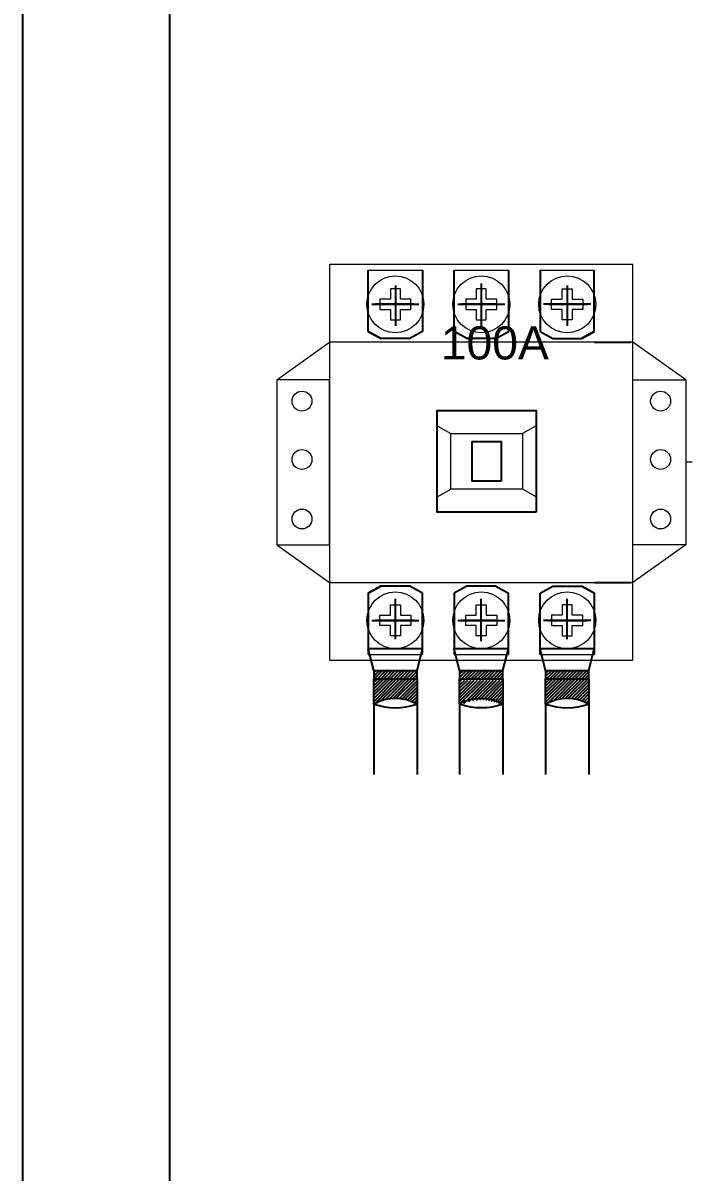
# Model space of a CAD drawing. Header units: millimetres. Extents: x 330554 to 656471, y 11007 to 130943.
# Drawn here: x 420260.1 to 420441.9, y 93844.2 to 94157.8 of the extents above; entities that cross this region are included whole.
import ezdxf

# ---------------------------------------------------------------- set-up
doc = ezdxf.new("R2010")
doc.units = ezdxf.units.MM
doc.header["$LTSCALE"] = 6
for name, color, linetype in [('BASBAR', 1, 'Continuous'), ('thước đo', 3, 'Continuous'), ('đèn báo pha', 10, 'Continuous')]:
    doc.layers.add(name, color=color, linetype=linetype)
doc.layers.add('M & E', color=5, linetype='Continuous', lineweight=30)
doc.styles.get("Standard").update_dxf_attribs({"font": 'VHELVCN.TTF', "height": 120})
pattern_1 = [(225, (119041.5512, 105676.51715), (0.4354782166, -0.4354782166), [])]

msp = doc.modelspace()

# ---------------------------------------------------------------- hatches: boundary and pattern name
at = {"layer": 'M & E', "lineweight": -2, "ltscale": 8}
h = msp.add_hatch(dxfattribs=at)
h.set_pattern_fill('ANSI31', color=256, scale=4.926874, angle=540, style=0)
h.set_pattern_definition(pattern_1)
h.paths.add_polyline_path([(420402.772, 93981.087), (420402.772, 93978.833), (420414.597, 93978.833), (420414.597, 93981.087)])
h = msp.add_hatch(dxfattribs=at)
h.set_pattern_fill('ANSI31', color=256, scale=4.926874, angle=540, style=0)
h.set_pattern_definition(pattern_1)
edge = h.paths.add_edge_path()
edge.add_line((420402.772, 93971.936), (420402.772, 93978.833))
edge.add_line((420402.772, 93978.833), (420414.597, 93978.833))
edge.add_line((420414.597, 93978.833), (420414.597, 93971.936))
edge.add_arc((420408.684, 93960.932), 12.491, 61.75026, 118.24974)
at = {"layer": 'đèn báo pha', "ltscale": 8}
h = msp.add_hatch(dxfattribs=at)
h.set_pattern_fill('ANSI31', color=2, scale=4.926874, angle=360, style=0)
h.set_pattern_definition([(225, (181325.835, 63985.3842), (0.4354782166, -0.4354782166), [])])
edge = h.paths.add_edge_path()
edge.add_line((420379.32, 93971.596), (420379.32, 93978.494))
edge.add_line((420379.32, 93978.494), (420391.144, 93978.494))
edge.add_line((420391.144, 93978.494), (420391.144, 93971.596))
edge.add_arc((420385.232, 93960.593), 12.491, 781.75026, 838.24974)
edge = h.paths.add_edge_path()
edge.add_line((420779.382, 94080.584), (420779.382, 94093.393))
h = msp.add_hatch(dxfattribs=at)
h.set_pattern_fill('ANSI31', color=256, scale=4.926874, angle=540, style=0)
h.set_pattern_definition(pattern_1)
h.paths.add_polyline_path([(420367.692, 93978.833), (420367.692, 93981.087), (420355.868, 93981.087), (420355.868, 93978.833)])
h = msp.add_hatch(dxfattribs=at)
h.set_pattern_fill('ANSI31', color=2, scale=4.926874, angle=360, style=0)
h.set_pattern_definition([(225, (181325.835, 63985.749), (0.4354782166, -0.4354782166), [])])
h.paths.add_polyline_path([(420379.32, 93981.113), (420391.144, 93981.113), (420391.144, 93978.859), (420379.32, 93978.859)])
h = msp.add_hatch(dxfattribs=at)
h.set_pattern_fill('ANSI31', color=256, scale=4.926874, angle=540, style=0)
h.set_pattern_definition(pattern_1)
edge = h.paths.add_edge_path()
edge.add_arc((420361.78, 93960.932), 12.491, 61.75026, 118.24974)
edge.add_line((420355.868, 93971.936), (420355.868, 93978.833))
edge.add_line((420355.868, 93978.833), (420367.692, 93978.833))
edge.add_line((420367.692, 93978.833), (420367.692, 93971.936))

# ---------------------------------------------------------------- linework, layer by layer
at = {"linetype": 'ByBlock', "lineweight": 18, "ltscale": 8}
for p, q in [((420363.154, 94085.279), (420360.406, 94085.279)), ((420360.406, 94085.279), (420360.406, 94082.389)), ((420363.154, 94085.279), (420360.406, 94085.279)), ((420360.406, 94085.279), (420360.406, 94082.389)), ((420363.154, 94085.279), (420360.406, 94085.279)), ((420360.406, 94085.279), (420360.406, 94082.389)), ((420363.154, 94085.279), (420360.406, 94085.279)), ((420360.406, 94085.279), (420360.406, 94082.389)), ((420363.154, 94082.389), (420363.154, 94085.279)), ((420363.154, 94082.389), (420363.154, 94085.279)), ((420363.154, 94082.389), (420363.154, 94085.279)), ((420363.154, 94082.389), (420363.154, 94085.279)), ((420386.606, 94085.279), (420383.858, 94085.279)), ((420383.858, 94085.279), (420383.858, 94082.389)), ((420386.606, 94085.279), (420383.858, 94085.279)), ((420383.858, 94085.279), (420383.858, 94082.389)), ((420386.606, 94082.389), (420386.606, 94085.279)), ((420386.606, 94082.389), (420386.606, 94085.279)), ((420407.311, 94082.389), (420407.311, 94085.279)), ((420407.311, 94085.279), (420410.058, 94085.279)), ((420407.311, 94082.389), (420407.311, 94085.279)), ((420407.311, 94085.279), (420410.058, 94085.279)), ((420407.311, 94082.389), (420407.311, 94085.279)), ((420407.311, 94085.279), (420410.058, 94085.279)), ((420407.311, 94082.389), (420407.311, 94085.279)), ((420407.311, 94085.279), (420410.058, 94085.279)), ((420410.058, 94085.279), (420410.058, 94082.389)), ((420410.058, 94085.279), (420410.058, 94082.389)), ((420410.058, 94085.279), (420410.058, 94082.389)), ((420410.058, 94085.279), (420410.058, 94082.389)), ((420360.406, 94082.389), (420357.516, 94082.389)), ((420357.516, 94082.389), (420357.516, 94079.642)), ((420360.406, 94082.389), (420357.516, 94082.389)), ((420357.516, 94082.389), (420357.516, 94079.642)), ((420360.406, 94082.389), (420357.516, 94082.389)), ((420357.516, 94082.389), (420357.516, 94079.642)), ((420360.406, 94082.389), (420357.516, 94082.389)), ((420357.516, 94082.389), (420357.516, 94079.642)), ((420366.044, 94082.389), (420363.154, 94082.389)), ((420366.044, 94082.389), (420363.154, 94082.389)), ((420366.044, 94082.389), (420363.154, 94082.389)), ((420366.044, 94082.389), (420363.154, 94082.389)), ((420366.044, 94079.642), (420366.044, 94082.389)), ((420366.044, 94079.642), (420366.044, 94082.389)), ((420366.044, 94079.642), (420366.044, 94082.389)), ((420366.044, 94079.642), (420366.044, 94082.389)), ((420383.858, 94082.389), (420380.969, 94082.389)), ((420380.969, 94082.389), (420380.969, 94079.642)), ((420383.858, 94082.389), (420380.969, 94082.389)), ((420380.969, 94082.389), (420380.969, 94079.642)), ((420389.496, 94082.389), (420386.606, 94082.389)), ((420389.496, 94082.389), (420386.606, 94082.389)), ((420389.496, 94079.642), (420389.496, 94082.389)), ((420389.496, 94079.642), (420389.496, 94082.389)), ((420404.421, 94079.642), (420404.421, 94082.389)), ((420404.421, 94082.389), (420407.311, 94082.389)), ((420404.421, 94079.642), (420404.421, 94082.389)), ((420404.421, 94082.389), (420407.311, 94082.389)), ((420404.421, 94079.642), (420404.421, 94082.389)), ((420404.421, 94082.389), (420407.311, 94082.389)), ((420404.421, 94079.642), (420404.421, 94082.389)), ((420404.421, 94082.389), (420407.311, 94082.389)), ((420410.058, 94082.389), (420412.948, 94082.389)), ((420410.058, 94082.389), (420412.948, 94082.389)), ((420410.058, 94082.389), (420412.948, 94082.389)), ((420410.058, 94082.389), (420412.948, 94082.389)), ((420412.948, 94082.389), (420412.948, 94079.642)), ((420412.948, 94082.389), (420412.948, 94079.642)), ((420412.948, 94082.389), (420412.948, 94079.642)), ((420412.948, 94082.389), (420412.948, 94079.642)), ((420357.516, 94079.642), (420360.406, 94079.642)), ((420357.516, 94079.642), (420360.406, 94079.642)), ((420357.516, 94079.642), (420360.406, 94079.642)), ((420357.516, 94079.642), (420360.406, 94079.642)), ((420360.406, 94079.642), (420360.406, 94076.752)), ((420360.406, 94079.642), (420360.406, 94076.752)), ((420360.406, 94079.642), (420360.406, 94076.752)), ((420360.406, 94079.642), (420360.406, 94076.752)), ((420363.154, 94076.752), (420363.154, 94079.642)), ((420363.154, 94079.642), (420366.044, 94079.642)), ((420363.154, 94076.752), (420363.154, 94079.642)), ((420363.154, 94079.642), (420366.044, 94079.642)), ((420363.154, 94076.752), (420363.154, 94079.642)), ((420363.154, 94079.642), (420366.044, 94079.642)), ((420363.154, 94076.752), (420363.154, 94079.642)), ((420363.154, 94079.642), (420366.044, 94079.642)), ((420380.969, 94079.642), (420383.858, 94079.642)), ((420380.969, 94079.642), (420383.858, 94079.642)), ((420383.858, 94079.642), (420383.858, 94076.752)), ((420383.858, 94079.642), (420383.858, 94076.752)), ((420386.606, 94076.752), (420386.606, 94079.642)), ((420386.606, 94079.642), (420389.496, 94079.642)), ((420386.606, 94076.752), (420386.606, 94079.642)), ((420386.606, 94079.642), (420389.496, 94079.642)), ((420407.311, 94079.642), (420404.421, 94079.642)), ((420407.311, 94079.642), (420404.421, 94079.642)), ((420407.311, 94079.642), (420404.421, 94079.642)), ((420407.311, 94079.642), (420404.421, 94079.642)), ((420407.311, 94076.752), (420407.311, 94079.642)), ((420407.311, 94076.752), (420407.311, 94079.642)), ((420407.311, 94076.752), (420407.311, 94079.642)), ((420407.311, 94076.752), (420407.311, 94079.642)), ((420412.948, 94079.642), (420410.058, 94079.642)), ((420410.058, 94079.642), (420410.058, 94076.752)), ((420412.948, 94079.642), (420410.058, 94079.642)), ((420410.058, 94079.642), (420410.058, 94076.752)), ((420412.948, 94079.642), (420410.058, 94079.642)), ((420410.058, 94079.642), (420410.058, 94076.752)), ((420412.948, 94079.642), (420410.058, 94079.642)), ((420410.058, 94079.642), (420410.058, 94076.752)), ((420360.406, 94076.752), (420363.154, 94076.752)), ((420360.406, 94076.752), (420363.154, 94076.752)), ((420360.406, 94076.752), (420363.154, 94076.752)), ((420360.406, 94076.752), (420363.154, 94076.752)), ((420383.858, 94076.752), (420386.606, 94076.752)), ((420383.858, 94076.752), (420386.606, 94076.752)), ((420410.058, 94076.752), (420407.311, 94076.752)), ((420410.058, 94076.752), (420407.311, 94076.752)), ((420410.058, 94076.752), (420407.311, 94076.752)), ((420410.058, 94076.752), (420407.311, 94076.752)), ((420373.172, 94047.835), (420376.962, 94045.787)), ((420373.172, 94047.835), (420376.962, 94045.787)), ((420400.227, 94047.835), (420396.437, 94045.787)), ((420373.172, 94028.497), (420376.962, 94030.545)), ((420373.172, 94028.497), (420376.962, 94030.545)), ((420400.227, 94028.497), (420396.437, 94030.545)), ((420360.406, 93996.156), (420360.406, 93999.046)), ((420360.406, 93999.046), (420363.154, 93999.046)), ((420360.406, 93996.156), (420360.406, 93999.046)), ((420360.406, 93999.046), (420363.154, 93999.046)), ((420360.406, 93996.156), (420360.406, 93999.046)), ((420360.406, 93999.046), (420363.154, 93999.046)), ((420360.406, 93996.156), (420360.406, 93999.046)), ((420360.406, 93999.046), (420363.154, 93999.046)), ((420363.154, 93999.046), (420363.154, 93996.156)), ((420363.154, 93999.046), (420363.154, 93996.156)), ((420363.154, 93999.046), (420363.154, 93996.156)), ((420363.154, 93999.046), (420363.154, 93996.156)), ((420383.858, 93996.156), (420383.858, 93999.046)), ((420383.858, 93999.046), (420386.606, 93999.046)), ((420383.858, 93996.156), (420383.858, 93999.046)), ((420383.858, 93999.046), (420386.606, 93999.046)), ((420386.606, 93999.046), (420386.606, 93996.156)), ((420386.606, 93999.046), (420386.606, 93996.156)), ((420407.311, 93999.046), (420407.311, 93996.156)), ((420410.058, 93999.046), (420407.311, 93999.046)), ((420407.311, 93999.046), (420407.311, 93996.156)), ((420410.058, 93999.046), (420407.311, 93999.046)), ((420407.311, 93999.046), (420407.311, 93996.156)), ((420410.058, 93999.046), (420407.311, 93999.046)), ((420407.311, 93999.046), (420407.311, 93996.156)), ((420410.058, 93999.046), (420407.311, 93999.046)), ((420410.058, 93996.156), (420410.058, 93999.046)), ((420410.058, 93996.156), (420410.058, 93999.046)), ((420410.058, 93996.156), (420410.058, 93999.046)), ((420410.058, 93996.156), (420410.058, 93999.046)), ((420357.516, 93993.409), (420357.516, 93996.156)), ((420357.516, 93996.156), (420360.406, 93996.156)), ((420357.516, 93993.409), (420357.516, 93996.156)), ((420357.516, 93996.156), (420360.406, 93996.156)), ((420357.516, 93993.409), (420357.516, 93996.156)), ((420357.516, 93996.156), (420360.406, 93996.156)), ((420357.516, 93993.409), (420357.516, 93996.156)), ((420357.516, 93996.156), (420360.406, 93996.156)), ((420363.154, 93996.156), (420366.044, 93996.156)), ((420363.154, 93996.156), (420366.044, 93996.156)), ((420363.154, 93996.156), (420366.044, 93996.156)), ((420363.154, 93996.156), (420366.044, 93996.156)), ((420366.044, 93996.156), (420366.044, 93993.409)), ((420366.044, 93996.156), (420366.044, 93993.409)), ((420366.044, 93996.156), (420366.044, 93993.409)), ((420366.044, 93996.156), (420366.044, 93993.409)), ((420380.969, 93993.409), (420380.969, 93996.156)), ((420380.969, 93996.156), (420383.858, 93996.156)), ((420380.969, 93993.409), (420380.969, 93996.156)), ((420380.969, 93996.156), (420383.858, 93996.156)), ((420386.606, 93996.156), (420389.496, 93996.156)), ((420386.606, 93996.156), (420389.496, 93996.156)), ((420389.496, 93996.156), (420389.496, 93993.409)), ((420389.496, 93996.156), (420389.496, 93993.409)), ((420407.311, 93996.156), (420404.421, 93996.156)), ((420404.421, 93996.156), (420404.421, 93993.409)), ((420407.311, 93996.156), (420404.421, 93996.156)), ((420404.421, 93996.156), (420404.421, 93993.409)), ((420407.311, 93996.156), (420404.421, 93996.156)), ((420404.421, 93996.156), (420404.421, 93993.409)), ((420407.311, 93996.156), (420404.421, 93996.156)), ((420404.421, 93996.156), (420404.421, 93993.409)), ((420412.948, 93996.156), (420410.058, 93996.156)), ((420412.948, 93996.156), (420410.058, 93996.156)), ((420412.948, 93996.156), (420410.058, 93996.156)), ((420412.948, 93996.156), (420410.058, 93996.156)), ((420412.948, 93993.409), (420412.948, 93996.156)), ((420412.948, 93993.409), (420412.948, 93996.156)), ((420412.948, 93993.409), (420412.948, 93996.156)), ((420412.948, 93993.409), (420412.948, 93996.156)), ((420360.406, 93993.409), (420357.516, 93993.409)), ((420360.406, 93993.409), (420357.516, 93993.409)), ((420360.406, 93993.409), (420357.516, 93993.409)), ((420360.406, 93993.409), (420357.516, 93993.409)), ((420360.406, 93990.519), (420360.406, 93993.409)), ((420360.406, 93990.519), (420360.406, 93993.409)), ((420360.406, 93990.519), (420360.406, 93993.409)), ((420360.406, 93990.519), (420360.406, 93993.409)), ((420363.154, 93990.519), (420360.406, 93990.519)), ((420363.154, 93990.519), (420360.406, 93990.519)), ((420363.154, 93990.519), (420360.406, 93990.519)), ((420363.154, 93990.519), (420360.406, 93990.519)), ((420366.044, 93993.409), (420363.154, 93993.409)), ((420363.154, 93993.409), (420363.154, 93990.519)), ((420366.044, 93993.409), (420363.154, 93993.409)), ((420363.154, 93993.409), (420363.154, 93990.519)), ((420366.044, 93993.409), (420363.154, 93993.409)), ((420363.154, 93993.409), (420363.154, 93990.519)), ((420366.044, 93993.409), (420363.154, 93993.409)), ((420363.154, 93993.409), (420363.154, 93990.519)), ((420383.858, 93993.409), (420380.969, 93993.409)), ((420383.858, 93993.409), (420380.969, 93993.409)), ((420383.858, 93990.519), (420383.858, 93993.409)), ((420383.858, 93990.519), (420383.858, 93993.409)), ((420386.606, 93990.519), (420383.858, 93990.519)), ((420386.606, 93990.519), (420383.858, 93990.519)), ((420389.496, 93993.409), (420386.606, 93993.409)), ((420386.606, 93993.409), (420386.606, 93990.519)), ((420389.496, 93993.409), (420386.606, 93993.409)), ((420386.606, 93993.409), (420386.606, 93990.519)), ((420404.421, 93993.409), (420407.311, 93993.409)), ((420404.421, 93993.409), (420407.311, 93993.409)), ((420404.421, 93993.409), (420407.311, 93993.409)), ((420404.421, 93993.409), (420407.311, 93993.409)), ((420407.311, 93993.409), (420407.311, 93990.519)), ((420407.311, 93993.409), (420407.311, 93990.519)), ((420407.311, 93993.409), (420407.311, 93990.519)), ((420407.311, 93993.409), (420407.311, 93990.519)), ((420407.311, 93990.519), (420410.058, 93990.519)), ((420407.311, 93990.519), (420410.058, 93990.519)), ((420407.311, 93990.519), (420410.058, 93990.519)), ((420407.311, 93990.519), (420410.058, 93990.519)), ((420410.058, 93990.519), (420410.058, 93993.409)), ((420410.058, 93993.409), (420412.948, 93993.409)), ((420410.058, 93990.519), (420410.058, 93993.409)), ((420410.058, 93993.409), (420412.948, 93993.409)), ((420410.058, 93990.519), (420410.058, 93993.409)), ((420410.058, 93993.409), (420412.948, 93993.409)), ((420410.058, 93990.519), (420410.058, 93993.409)), ((420410.058, 93993.409), (420412.948, 93993.409)), ((420379.32, 93971.961), (420379.32, 93963.091)), ((420379.32, 93971.961), (420379.32, 93963.091)), ((420391.144, 93971.961), (420391.144, 93963.091)), ((420391.144, 93971.961), (420391.144, 93963.091))]:
    msp.add_line(p, q, dxfattribs=at)
for points in [[(420396.437, 94030.545), (420376.962, 94030.545), (420376.962, 94045.787), (420396.437, 94045.787)], [(420390.673, 94032.764), (420382.725, 94032.764), (420382.725, 94043.568), (420390.673, 94043.568)]]:
    msp.add_lwpolyline(points, close=True, dxfattribs=at)
for centre, radius in [((420361.78, 94081.016), 7.783), ((420361.78, 94081.016), 7.783), ((420361.78, 94081.016), 7.783), ((420361.78, 94081.016), 7.783), ((420385.232, 94081.016), 7.783), ((420408.684, 94081.016), 7.783), ((420408.684, 94081.016), 7.783), ((420408.684, 94081.016), 7.783), ((420408.684, 94081.016), 7.783), ((420336.292, 94054.603), 2.718), ((420434.172, 94054.603), 2.718), ((420336.292, 94038.676), 2.718), ((420434.172, 94038.676), 2.718), ((420336.292, 94022.442), 2.718), ((420434.172, 94022.442), 2.718), ((420361.78, 93994.782), 7.783), ((420361.78, 93994.782), 7.783), ((420361.78, 93994.782), 7.783), ((420361.78, 93994.782), 7.783), ((420385.232, 93994.782), 7.783), ((420408.684, 93994.782), 7.783), ((420408.684, 93994.782), 7.783), ((420408.684, 93994.782), 7.783), ((420408.684, 93994.782), 7.783)]:
    msp.add_circle(centre, radius, dxfattribs=at)
at = {"layer": 'BASBAR', "color": 6}
for points in [[(420400.227, 94024.276), (420373.172, 94024.276), (420373.172, 94052.056), (420400.227, 94052.056)], [(420390.673, 94032.764), (420382.725, 94032.764), (420382.725, 94043.568), (420390.673, 94043.568)]]:
    msp.add_lwpolyline(points, close=True, dxfattribs=at)
at = {"layer": 'M & E', "lineweight": -2, "ltscale": 8}
for p, q in [((420402.772, 93981.087), (420401.294, 93986.999)), ((420414.597, 93981.087), (420416.075, 93986.999)), ((420402.772, 93981.087), (420402.772, 93978.833)), ((420402.772, 93981.087), (420414.597, 93981.087)), ((420414.597, 93978.833), (420414.597, 93981.087)), ((420355.868, 93971.936), (420355.868, 93963.066)), ((420367.692, 93971.936), (420367.692, 93963.066))]:
    msp.add_line(p, q, dxfattribs=at)
msp.add_lwpolyline([(420402.772, 93971.936), (420402.772, 93978.833), (420414.597, 93978.833), (420414.597, 93971.936)], dxfattribs=at)
for centre, radius, start, end in [((420408.684, 93960.932), 12.491, 61.75026, 118.24974), ((420408.684, 93989.056), 18.113, 250.94899, 289.05101)]:
    msp.add_arc(centre, radius, start, end, dxfattribs=at)
at = {"layer": 'thước đo', "color": 7, "lineweight": 18, "ltscale": 8}
for p, q in [((420354.39, 94090.377), (420369.17, 94090.377)), ((420377.842, 94090.377), (420392.622, 94090.377)), ((420401.294, 94090.377), (420416.075, 94090.377)), ((420329.432, 94060.399), (420343.832, 94070.698)), ((420426.308, 94070.698), (420426.632, 94070.698)), ((420441.032, 94060.399), (420426.632, 94070.698)), ((420442.832, 94037.899), (420441.032, 94037.899)), ((420329.432, 94015.399), (420343.832, 94005.1)), ((420441.032, 94015.399), (420426.632, 94005.1)), ((420344.157, 94005.1), (420343.832, 94005.1)), ((420426.308, 94005.1), (420426.632, 94005.1)), ((420354.39, 93985.421), (420369.17, 93985.421)), ((420354.39, 93985.421), (420369.17, 93985.421)), ((420377.842, 93985.421), (420392.622, 93985.421)), ((420377.842, 93985.421), (420392.622, 93985.421)), ((420401.294, 93985.421), (420416.075, 93985.421)), ((420401.294, 93985.421), (420416.075, 93985.421))]:
    msp.add_line(p, q, dxfattribs=at)
at = {"layer": 'thước đo', "color": 0, "ltscale": 8}
for p, q in [((420361.78, 94086.153), (420361.78, 94075.878)), ((420361.78, 94086.153), (420361.78, 94075.878)), ((420361.78, 94084.957), (420361.78, 94077.074)), ((420361.78, 94084.674), (420361.78, 94077.357)), ((420385.232, 94086.681), (420385.232, 94079.364)), ((420385.232, 94086.153), (420385.232, 94075.878)), ((420385.232, 94084.957), (420385.232, 94077.074)), ((420385.232, 94084.674), (420385.232, 94077.357)), ((420408.684, 94086.153), (420408.684, 94075.878)), ((420408.684, 94086.153), (420408.684, 94075.878)), ((420408.684, 94084.957), (420408.684, 94077.074)), ((420408.684, 94084.674), (420408.684, 94077.357)), ((420385.232, 94083.497), (420385.232, 94076.18)), ((420355.345, 94081.016), (420368.215, 94081.016)), ((420361.78, 94081.016), (420356.367, 94081.016)), ((420356.642, 94081.016), (420366.918, 94081.016)), ((420366.918, 94081.016), (420356.642, 94081.016)), ((420365.721, 94081.016), (420357.838, 94081.016)), ((420378.797, 94081.016), (420391.667, 94081.016)), ((420385.232, 94081.016), (420379.819, 94081.016)), ((420380.095, 94081.016), (420390.37, 94081.016)), ((420389.174, 94081.016), (420381.291, 94081.016)), ((420389.174, 94081.016), (420390.635, 94081.016)), ((420415.119, 94081.016), (420402.249, 94081.016)), ((420413.822, 94081.016), (420403.547, 94081.016)), ((420403.547, 94081.016), (420413.822, 94081.016)), ((420404.743, 94081.016), (420412.626, 94081.016)), ((420408.684, 94081.016), (420414.098, 94081.016)), ((420361.78, 94077.074), (420361.78, 94075.116)), ((420385.232, 94077.074), (420385.232, 94075.116)), ((420408.684, 94077.074), (420408.684, 94075.116)), ((420357.822, 94071.655), (420354.373, 94073.625)), ((420354.39, 94073.625), (420357.838, 94071.655)), ((420369.17, 94073.625), (420365.721, 94071.655)), ((420381.291, 94071.655), (420377.842, 94073.625)), ((420389.174, 94071.655), (420392.622, 94073.625)), ((420401.294, 94073.625), (420404.743, 94071.655)), ((420416.075, 94073.625), (420412.626, 94071.655)), ((420412.642, 94071.655), (420416.091, 94073.625)), ((420357.822, 94004.143), (420354.373, 94002.173)), ((420354.39, 94002.173), (420357.838, 94004.143)), ((420369.17, 94002.173), (420365.721, 94004.143)), ((420381.291, 94004.143), (420377.842, 94002.173)), ((420389.174, 94004.143), (420392.622, 94002.173)), ((420401.294, 94002.173), (420404.743, 94004.143)), ((420416.075, 94002.173), (420412.626, 94004.143)), ((420412.642, 94004.143), (420416.091, 94002.173)), ((420361.78, 93998.724), (420361.78, 94000.682)), ((420361.78, 93989.645), (420361.78, 93999.92)), ((420361.78, 93989.645), (420361.78, 93999.92)), ((420385.232, 93998.724), (420385.232, 94000.682)), ((420385.232, 93989.645), (420385.232, 93999.92)), ((420408.684, 93998.724), (420408.684, 94000.682)), ((420408.684, 93989.645), (420408.684, 93999.92)), ((420408.684, 93989.645), (420408.684, 93999.92)), ((420361.78, 93990.841), (420361.78, 93998.724)), ((420361.78, 93991.124), (420361.78, 93998.441)), ((420385.232, 93992.301), (420385.232, 93999.618)), ((420385.232, 93990.841), (420385.232, 93998.724)), ((420385.232, 93991.124), (420385.232, 93998.441)), ((420408.684, 93990.841), (420408.684, 93998.724)), ((420408.684, 93991.124), (420408.684, 93998.441)), ((420355.345, 93994.782), (420368.215, 93994.782)), ((420361.78, 93994.782), (420356.367, 93994.782)), ((420356.642, 93994.782), (420366.918, 93994.782)), ((420366.918, 93994.782), (420356.642, 93994.782)), ((420365.721, 93994.782), (420357.838, 93994.782)), ((420378.797, 93994.782), (420391.667, 93994.782)), ((420385.232, 93994.782), (420379.819, 93994.782)), ((420380.095, 93994.782), (420390.37, 93994.782)), ((420389.174, 93994.782), (420381.291, 93994.782)), ((420385.232, 93989.117), (420385.232, 93996.434)), ((420389.174, 93994.782), (420390.635, 93994.782)), ((420415.119, 93994.782), (420402.249, 93994.782)), ((420413.822, 93994.782), (420403.547, 93994.782)), ((420403.547, 93994.782), (420413.822, 93994.782)), ((420404.743, 93994.782), (420412.626, 93994.782)), ((420408.684, 93994.782), (420414.098, 93994.782)), ((420369.17, 93986.999), (420354.39, 93986.999)), ((420392.622, 93987.025), (420377.842, 93987.025)), ((420416.075, 93986.999), (420401.294, 93986.999)), ((420355.868, 93971.936), (420355.868, 93952.722)), ((420367.692, 93971.936), (420367.692, 93952.722)), ((420379.32, 93971.961), (420379.32, 93952.748)), ((420379.32, 93971.961), (420379.32, 93952.748)), ((420391.144, 93971.961), (420391.144, 93952.748)), ((420391.144, 93971.961), (420391.144, 93952.748)), ((420402.772, 93971.936), (420402.772, 93952.722)), ((420402.772, 93971.936), (420402.772, 93963.066)), ((420414.597, 93971.936), (420414.597, 93952.722)), ((420414.597, 93971.936), (420414.597, 93963.066))]:
    msp.add_line(p, q, dxfattribs=at)
at = {"layer": 'thước đo', "color": 0, "linetype": 'ByBlock', "ltscale": 8}
for p, q in [((420416.091, 94070.698), (420425.921, 94070.698)), ((420416.091, 94005.1), (420425.921, 94005.1))]:
    msp.add_line(p, q, dxfattribs=at)
for points in [[(421860.138, 93630.685), (420260.138, 93630.685), (420260.138, 95230.685), (421860.138, 95230.685)], [(421060.138, 93630.685), (420260.138, 93630.685), (420260.138, 95230.685), (421060.138, 95230.685)]]:
    msp.add_lwpolyline(points, close=True, dxfattribs=at)
at = {"layer": 'thước đo', "color": 7, "lineweight": 18, "ltscale": 8}
for points in [[(420343.832, 93983.881), (420426.632, 93983.881), (420426.632, 94091.881), (420343.832, 94091.881)], [(420343.832, 94005.1), (420426.632, 94005.1), (420426.632, 94070.698), (420343.832, 94070.698)], [(420329.432, 94015.399), (420343.832, 94015.399), (420343.832, 94060.399), (420329.432, 94060.399)], [(420441.032, 94015.399), (420426.632, 94015.399), (420426.632, 94060.399), (420441.032, 94060.399)]]:
    msp.add_lwpolyline(points, close=True, dxfattribs=at)
at = {"layer": 'thước đo', "color": 0, "ltscale": 8}
for points in [[(420354.39, 94073.625), (420354.39, 94090.377)], [(420369.17, 94090.377), (420369.17, 94073.625)], [(420377.842, 94073.625), (420377.842, 94090.377)], [(420392.622, 94090.377), (420392.622, 94073.625)], [(420401.294, 94090.377), (420401.294, 94073.625)], [(420416.075, 94073.625), (420416.075, 94090.377)], [(420365.721, 94071.655), (420357.838, 94071.655)], [(420389.174, 94071.655), (420381.291, 94071.655)], [(420404.743, 94071.655), (420412.626, 94071.655)], [(420365.721, 94004.143), (420357.838, 94004.143)], [(420389.174, 94004.143), (420381.291, 94004.143)], [(420404.743, 94004.143), (420412.626, 94004.143)], [(420354.39, 94002.173), (420354.39, 93985.421)], [(420369.17, 93985.421), (420369.17, 94002.173)], [(420377.842, 94002.173), (420377.842, 93985.421)], [(420392.622, 93985.421), (420392.622, 94002.173)], [(420401.294, 93985.421), (420401.294, 94002.173)], [(420416.075, 94002.173), (420416.075, 93985.421)]]:
    msp.add_lwpolyline(points, dxfattribs=at)
at = {"layer": 'đèn báo pha', "ltscale": 8}
for p, q in [((420355.868, 93981.087), (420354.39, 93986.999)), ((420367.692, 93981.087), (420369.17, 93986.999)), ((420355.868, 93981.087), (420355.868, 93978.833)), ((420355.868, 93981.087), (420367.692, 93981.087)), ((420367.692, 93978.833), (420367.692, 93981.087)), ((420355.868, 93978.833), (420367.692, 93978.833)), ((420402.772, 93978.833), (420414.597, 93978.833)), ((420402.772, 93971.936), (420402.772, 93963.066)), ((420414.597, 93971.936), (420414.597, 93963.066))]:
    msp.add_line(p, q, dxfattribs=at)
at = {"layer": 'đèn báo pha', "color": 2, "ltscale": 8}
for p, q in [((420379.32, 93981.113), (420377.842, 93987.025)), ((420391.144, 93981.113), (420392.622, 93987.025)), ((420379.32, 93981.113), (420379.32, 93978.859)), ((420379.32, 93981.113), (420391.144, 93981.113)), ((420391.144, 93978.859), (420391.144, 93981.113))]:
    msp.add_line(p, q, dxfattribs=at)
at = {"layer": 'đèn báo pha', "color": 1, "ltscale": 8}
msp.add_lwpolyline([(420300.138, 93670.685), (421030.138, 93670.685), (421030.138, 95190.685), (420300.138, 95190.685)], close=True, dxfattribs=at)
at = {"layer": 'đèn báo pha', "ltscale": 8}
msp.add_lwpolyline([(420355.868, 93971.936), (420355.868, 93978.833), (420367.692, 93978.833), (420367.692, 93971.936)], dxfattribs=at)
at = {"layer": 'đèn báo pha', "color": 2, "ltscale": 8}
msp.add_lwpolyline([(420379.32, 93971.961), (420379.32, 93978.859), (420391.144, 93978.859), (420391.144, 93971.961)], dxfattribs=at)
at = {"layer": 'đèn báo pha', "ltscale": 8}
for centre, radius, start, end in [((420361.78, 93960.932), 12.491, 61.75026, 118.24974), ((420361.78, 93989.056), 18.113, 250.94899, 289.05101)]:
    msp.add_arc(centre, radius, start, end, dxfattribs=at)
at = {"layer": 'đèn báo pha', "color": 2, "ltscale": 8}
for centre, radius, start, end in [((420385.232, 93960.958), 12.491, 61.75026, 118.24974), ((420385.232, 93989.082), 18.113, 250.94899, 289.05101)]:
    msp.add_arc(centre, radius, start, end, dxfattribs=at)

# ---------------------------------------------------------------- texts
at = {"layer": 'đèn báo pha', "color": 1, "ltscale": 8, "insert": (420403.692, 94075.017), "char_height": 18.10626, "width": 267.52446, "attachment_point": 3}
msp.add_mtext('{\\fVNI-Helve|b0|i0|c0|p2;  \\H0.6667x; \\H0.75x;100A}', dxfattribs=at)

doc.saveas('drawing.dxf')
